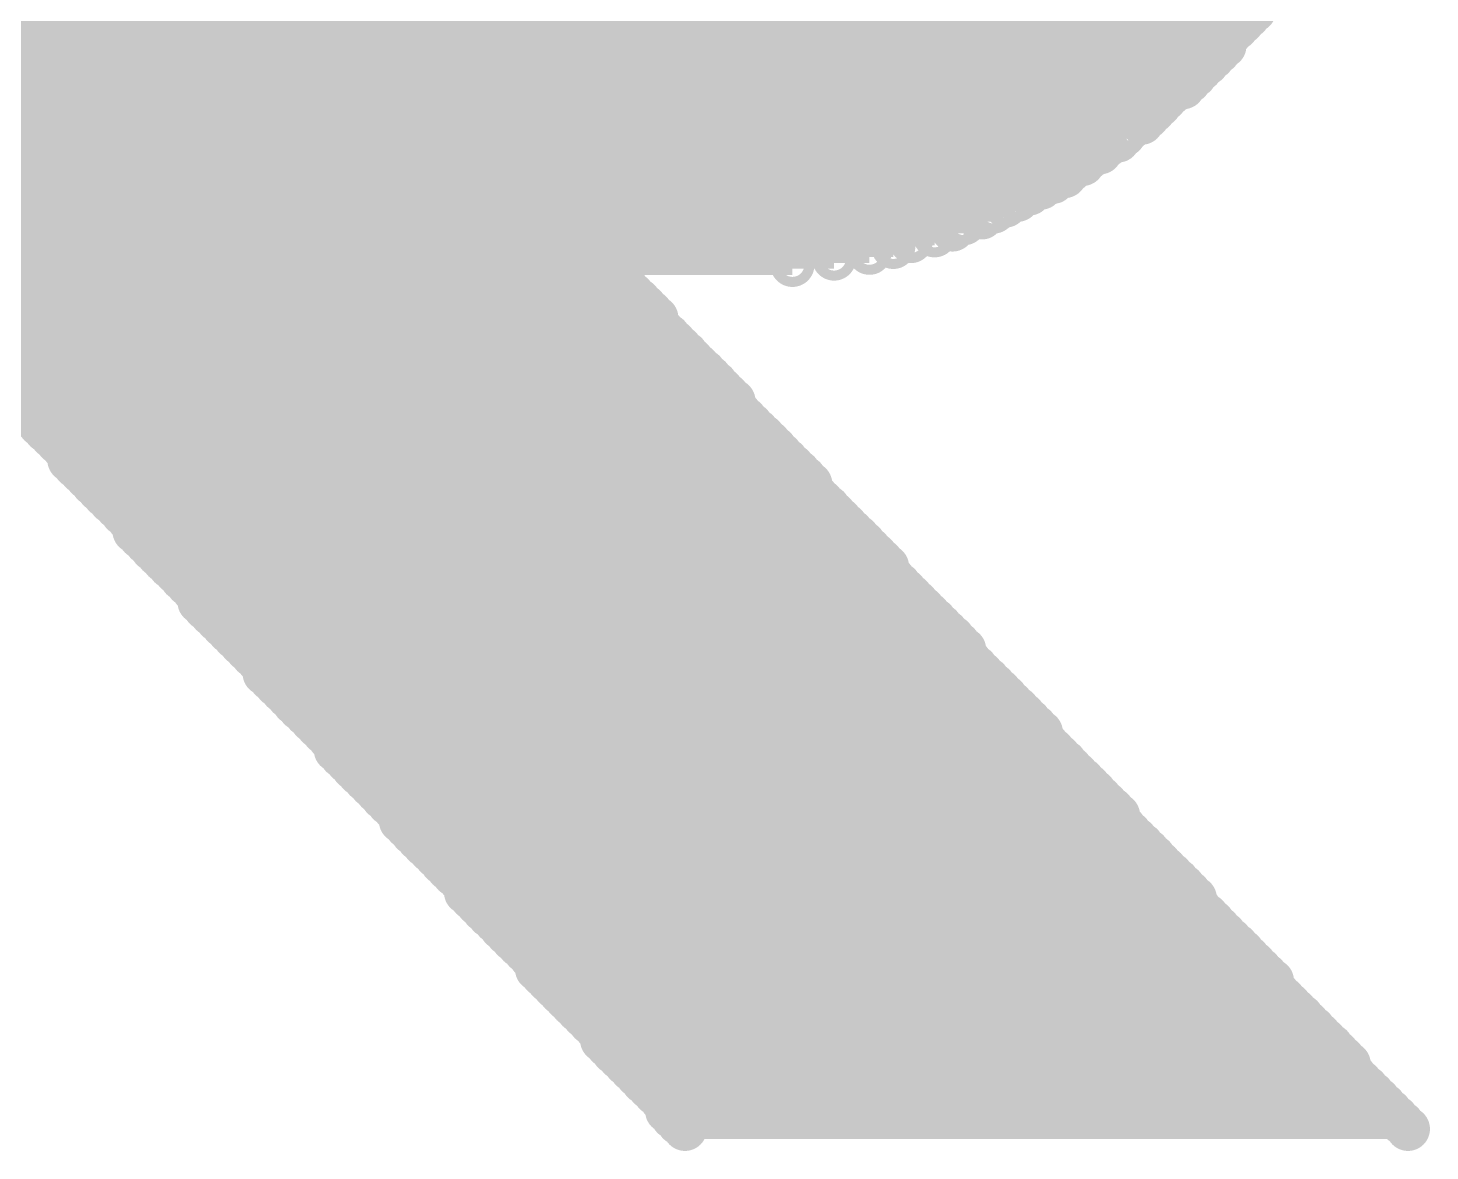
# Model space of a CAD drawing. Header units: millimetres. Extents: x 0 to 297, y 0 to 210.
# Drawn here: x 77.682 to 78.716, y 129.291 to 130.119 of the extents above; entities that cross this region are included whole.
import ezdxf

# ---------------------------------------------------------------- set-up
doc = ezdxf.new("R2010")
doc.units = ezdxf.units.MM
doc.header["$LTSCALE"] = 16.335
doc.layers.add('1', color=7, linetype='CONTINUOUS')

msp = doc.modelspace()

# ---------------------------------------------------------------- linework, layer by layer
at = {"layer": '1', "color": 7, "linetype": 'Continuous', "const_width": 0.00743}
for points in [[(78.5737, 130.132, 1), (78.5988, 130.132, 1)], [(78.5651, 130.1233, 1), (78.5901, 130.1233, 1)], [(78.5694, 130.1277, 1), (78.5944, 130.1277, 1)], [(78.5519, 130.1101, 1), (78.5769, 130.1101, 1)], [(78.5562, 130.1147, 1), (78.5812, 130.1147, 1)], [(78.5608, 130.119, 1), (78.5858, 130.119, 1)], [(78.5476, 130.1015, 1), (78.5726, 130.1015, 1)], [(78.5519, 130.1058, 1), (78.5769, 130.1058, 1)], [(78.5389, 130.0929, 1), (78.564, 130.0929, 1)], [(78.5433, 130.0972, 1), (78.5683, 130.0972, 1)], [(78.5257, 130.0797, 1), (78.5508, 130.0797, 1)], [(78.5301, 130.084, 1), (78.5551, 130.084, 1)], [(78.5344, 130.0886, 1), (78.5594, 130.0886, 1)], [(78.5125, 130.071, 1), (78.5376, 130.071, 1)], [(78.5214, 130.0753, 1), (78.5464, 130.0753, 1)], [(78.5039, 130.0621, 1), (78.5289, 130.0621, 1)], [(78.5082, 130.0667, 1), (78.5332, 130.0667, 1)], [(78.4909, 130.0492, 1), (78.516, 130.0492, 1)], [(78.4953, 130.0535, 1), (78.5203, 130.0535, 1)], [(78.4996, 130.0578, 1), (78.5246, 130.0578, 1)], [(78.4777, 130.0403, 1), (78.5028, 130.0403, 1)], [(78.4821, 130.0449, 1), (78.5071, 130.0449, 1)], [(78.4602, 130.0273, 1), (78.4852, 130.0273, 1)], [(78.4645, 130.0317, 1), (78.4895, 130.0317, 1)], [(78.4734, 130.036, 1), (78.4984, 130.036, 1)], [(78.4473, 130.0187, 1), (78.4723, 130.0187, 1)], [(78.4516, 130.023, 1), (78.4766, 130.023, 1)], [(78.434, 130.0098, 1), (78.4591, 130.0098, 1)], [(78.4384, 130.0141, 1), (78.4634, 130.0141, 1)], [(78.4079, 129.9969, 1), (78.4329, 129.9969, 1)], [(78.4165, 130.0012, 1), (78.4415, 130.0012, 1)], [(78.4254, 130.0055, 1), (78.4504, 130.0055, 1)], [(78.3904, 129.988, 1), (78.4154, 129.988, 1)], [(78.3992, 129.9923, 1), (78.4243, 129.9923, 1)], [(78.3728, 129.9793, 1), (78.3979, 129.9793, 1)], [(78.3817, 129.9836, 1), (78.4067, 129.9836, 1)], [(78.338, 129.9661, 1), (78.3631, 129.9661, 1)], [(78.3512, 129.9704, 1), (78.3763, 129.9704, 1)], [(78.3599, 129.975, 1), (78.3849, 129.975, 1)], [(78.3076, 129.9575, 1), (78.3326, 129.9575, 1)], [(78.3205, 129.9618, 1), (78.3455, 129.9618, 1)], [(78.2331, 129.9443, 1), (78.2582, 129.9443, 1)], [(78.2639, 129.9489, 1), (78.2889, 129.9489, 1)], [(78.29, 129.9532, 1), (78.315, 129.9532, 1)], [(78.098, 129.94, 1), (78.123, 129.94, 1)], [(78.1023, 129.9356, 1), (78.1273, 129.9356, 1)], [(78.1066, 129.9313, 1), (78.1317, 129.9313, 1)], [(78.111, 129.927, 1), (78.136, 129.927, 1)], [(78.1153, 129.9224, 1), (78.1403, 129.9224, 1)], [(78.1198, 129.9181, 1), (78.1449, 129.9181, 1)], [(78.1242, 129.9138, 1), (78.1492, 129.9138, 1)], [(78.1285, 129.9095, 1), (78.1535, 129.9095, 1)], [(78.1328, 129.9052, 1), (78.1578, 129.9052, 1)], [(78.1328, 129.9006, 1), (78.1578, 129.9006, 1)], [(78.1371, 129.8963, 1), (78.1621, 129.8963, 1)], [(78.1417, 129.892, 1), (78.1667, 129.892, 1)], [(78.146, 129.8876, 1), (78.171, 129.8876, 1)], [(78.1503, 129.8833, 1), (78.1753, 129.8833, 1)], [(78.1546, 129.879, 1), (78.1797, 129.879, 1)], [(78.159, 129.8744, 1), (78.184, 129.8744, 1)], [(78.1633, 129.8701, 1), (78.1883, 129.8701, 1)], [(78.1679, 129.8658, 1), (78.1929, 129.8658, 1)], [(78.1722, 129.8615, 1), (78.1972, 129.8615, 1)], [(78.1765, 129.8572, 1), (78.2015, 129.8572, 1)], [(78.1808, 129.8526, 1), (78.2058, 129.8526, 1)], [(77.656, 129.8483, 1), (77.6811, 129.8483, 1)], [(77.6604, 129.8439, 1), (77.6854, 129.8439, 1)], [(78.1851, 129.8483, 1), (78.2101, 129.8483, 1)], [(78.1897, 129.8439, 1), (78.2147, 129.8439, 1)], [(77.6649, 129.8396, 1), (77.69, 129.8396, 1)], [(77.6693, 129.8353, 1), (77.6943, 129.8353, 1)], [(77.6736, 129.8307, 1), (77.6986, 129.8307, 1)], [(78.1897, 129.8396, 1), (78.2147, 129.8396, 1)], [(78.194, 129.8353, 1), (78.219, 129.8353, 1)], [(78.1983, 129.8307, 1), (78.2234, 129.8307, 1)], [(77.6779, 129.8264, 1), (77.7029, 129.8264, 1)], [(77.6822, 129.8221, 1), (77.7072, 129.8221, 1)], [(78.2027, 129.8264, 1), (78.2277, 129.8264, 1)], [(78.207, 129.8221, 1), (78.232, 129.8221, 1)], [(77.6868, 129.8178, 1), (77.7118, 129.8178, 1)], [(77.6911, 129.8135, 1), (77.7161, 129.8135, 1)], [(78.2115, 129.8178, 1), (78.2366, 129.8178, 1)], [(78.2159, 129.8135, 1), (78.2409, 129.8135, 1)], [(77.6954, 129.8092, 1), (77.7204, 129.8092, 1)], [(77.6997, 129.8046, 1), (77.7248, 129.8046, 1)], [(77.6997, 129.8003, 1), (77.7248, 129.8003, 1)], [(78.2202, 129.8092, 1), (78.2452, 129.8092, 1)], [(78.2245, 129.8046, 1), (78.2495, 129.8046, 1)], [(78.2288, 129.8003, 1), (78.2538, 129.8003, 1)], [(77.704, 129.7959, 1), (77.7291, 129.7959, 1)], [(77.7086, 129.7916, 1), (77.7336, 129.7916, 1)], [(78.2331, 129.7959, 1), (78.2582, 129.7959, 1)], [(78.2377, 129.7916, 1), (78.2627, 129.7916, 1)], [(77.7129, 129.7873, 1), (77.738, 129.7873, 1)], [(77.7173, 129.7827, 1), (77.7423, 129.7827, 1)], [(78.242, 129.7873, 1), (78.267, 129.7873, 1)], [(78.2463, 129.7827, 1), (78.2714, 129.7827, 1)], [(77.7216, 129.7784, 1), (77.7466, 129.7784, 1)], [(77.7259, 129.7741, 1), (77.7509, 129.7741, 1)], [(77.7302, 129.7698, 1), (77.7552, 129.7698, 1)], [(78.2463, 129.7784, 1), (78.2714, 129.7784, 1)], [(78.2507, 129.7741, 1), (78.2757, 129.7741, 1)], [(78.255, 129.7698, 1), (78.28, 129.7698, 1)], [(77.7348, 129.7655, 1), (77.7598, 129.7655, 1)], [(77.7391, 129.7609, 1), (77.7641, 129.7609, 1)], [(78.2595, 129.7655, 1), (78.2846, 129.7655, 1)], [(78.2639, 129.7609, 1), (78.2889, 129.7609, 1)], [(77.7434, 129.7566, 1), (77.7684, 129.7566, 1)], [(77.7477, 129.7523, 1), (77.7728, 129.7523, 1)], [(77.7477, 129.7479, 1), (77.7728, 129.7479, 1)], [(78.2682, 129.7566, 1), (78.2932, 129.7566, 1)], [(78.2725, 129.7523, 1), (78.2975, 129.7523, 1)], [(78.2768, 129.7479, 1), (78.3018, 129.7479, 1)], [(77.7521, 129.7436, 1), (77.7771, 129.7436, 1)], [(77.7566, 129.7393, 1), (77.7816, 129.7393, 1)], [(78.2814, 129.7436, 1), (78.3064, 129.7436, 1)], [(78.2857, 129.7393, 1), (78.3107, 129.7393, 1)], [(77.7609, 129.7347, 1), (77.786, 129.7347, 1)], [(77.7653, 129.7304, 1), (77.7903, 129.7304, 1)], [(78.29, 129.7347, 1), (78.315, 129.7347, 1)], [(78.2943, 129.7304, 1), (78.3194, 129.7304, 1)], [(77.7696, 129.7261, 1), (77.7946, 129.7261, 1)], [(77.7739, 129.7218, 1), (77.7989, 129.7218, 1)], [(77.7785, 129.7175, 1), (77.8035, 129.7175, 1)], [(78.2987, 129.7261, 1), (78.3237, 129.7261, 1)], [(78.303, 129.7218, 1), (78.328, 129.7218, 1)], [(78.303, 129.7175, 1), (78.328, 129.7175, 1)], [(77.7828, 129.7129, 1), (77.8078, 129.7129, 1)], [(77.7871, 129.7086, 1), (77.8121, 129.7086, 1)], [(78.3076, 129.7129, 1), (78.3326, 129.7129, 1)], [(78.3119, 129.7086, 1), (78.3369, 129.7086, 1)], [(77.7914, 129.7042, 1), (77.8164, 129.7042, 1)], [(77.7957, 129.6999, 1), (77.8208, 129.6999, 1)], [(78.3162, 129.7042, 1), (78.3412, 129.7042, 1)], [(78.3205, 129.6999, 1), (78.3455, 129.6999, 1)], [(77.7957, 129.6956, 1), (77.8208, 129.6956, 1)], [(77.8001, 129.691, 1), (77.8251, 129.691, 1)], [(77.8046, 129.6867, 1), (77.8297, 129.6867, 1)], [(78.3248, 129.6956, 1), (78.3498, 129.6956, 1)], [(78.3294, 129.691, 1), (78.3544, 129.691, 1)], [(78.3337, 129.6867, 1), (78.3587, 129.6867, 1)], [(77.809, 129.6824, 1), (77.834, 129.6824, 1)], [(77.8133, 129.6781, 1), (77.8383, 129.6781, 1)], [(78.338, 129.6824, 1), (78.3631, 129.6824, 1)], [(78.3424, 129.6781, 1), (78.3674, 129.6781, 1)], [(77.8176, 129.6738, 1), (77.8426, 129.6738, 1)], [(77.8219, 129.6695, 1), (77.8469, 129.6695, 1)], [(78.3467, 129.6738, 1), (78.3717, 129.6738, 1)], [(78.3512, 129.6695, 1), (78.3763, 129.6695, 1)], [(77.8265, 129.6649, 1), (77.8515, 129.6649, 1)], [(77.8308, 129.6606, 1), (77.8558, 129.6606, 1)], [(77.8351, 129.6562, 1), (77.8601, 129.6562, 1)], [(78.3556, 129.6649, 1), (78.3806, 129.6649, 1)], [(78.3599, 129.6606, 1), (78.3849, 129.6606, 1)], [(78.3599, 129.6562, 1), (78.3849, 129.6562, 1)], [(77.8394, 129.6519, 1), (77.8645, 129.6519, 1)], [(77.8437, 129.6476, 1), (77.8688, 129.6476, 1)], [(78.3642, 129.6519, 1), (78.3892, 129.6519, 1)], [(78.3685, 129.6476, 1), (78.3935, 129.6476, 1)], [(77.8437, 129.643, 1), (77.8688, 129.643, 1)], [(77.8483, 129.6387, 1), (77.8733, 129.6387, 1)], [(77.8526, 129.6344, 1), (77.8777, 129.6344, 1)], [(78.3728, 129.643, 1), (78.3979, 129.643, 1)], [(78.3774, 129.6387, 1), (78.4024, 129.6387, 1)], [(78.3817, 129.6344, 1), (78.4067, 129.6344, 1)], [(77.857, 129.6301, 1), (77.882, 129.6301, 1)], [(77.8613, 129.6258, 1), (77.8863, 129.6258, 1)], [(78.386, 129.6301, 1), (78.4111, 129.6301, 1)], [(78.3904, 129.6258, 1), (78.4154, 129.6258, 1)], [(77.8656, 129.6212, 1), (77.8906, 129.6212, 1)], [(77.8699, 129.6169, 1), (77.8949, 129.6169, 1)], [(78.3947, 129.6212, 1), (78.4197, 129.6212, 1)], [(78.3992, 129.6169, 1), (78.4243, 129.6169, 1)], [(77.8745, 129.6126, 1), (77.8995, 129.6126, 1)], [(77.8788, 129.6082, 1), (77.9038, 129.6082, 1)], [(77.8831, 129.6039, 1), (77.9081, 129.6039, 1)], [(78.4036, 129.6126, 1), (78.4286, 129.6126, 1)], [(78.4079, 129.6082, 1), (78.4329, 129.6082, 1)], [(78.4122, 129.6039, 1), (78.4372, 129.6039, 1)], [(77.8874, 129.5996, 1), (77.9125, 129.5996, 1)], [(77.8918, 129.595, 1), (77.9168, 129.595, 1)], [(78.4165, 129.5996, 1), (78.4415, 129.5996, 1)], [(78.4165, 129.595, 1), (78.4415, 129.595, 1)], [(77.8963, 129.5907, 1), (77.9213, 129.5907, 1)], [(77.8963, 129.5864, 1), (77.9213, 129.5864, 1)], [(78.4211, 129.5907, 1), (78.4461, 129.5907, 1)], [(78.4254, 129.5864, 1), (78.4504, 129.5864, 1)], [(77.9006, 129.5821, 1), (77.9257, 129.5821, 1)], [(77.905, 129.5778, 1), (77.93, 129.5778, 1)], [(77.9093, 129.5732, 1), (77.9343, 129.5732, 1)], [(78.4297, 129.5821, 1), (78.4547, 129.5821, 1)], [(78.434, 129.5778, 1), (78.4591, 129.5778, 1)], [(78.4384, 129.5732, 1), (78.4634, 129.5732, 1)], [(77.9136, 129.5689, 1), (77.9386, 129.5689, 1)], [(77.9182, 129.5645, 1), (77.9432, 129.5645, 1)], [(78.4427, 129.5689, 1), (78.4677, 129.5689, 1)], [(78.4473, 129.5645, 1), (78.4723, 129.5645, 1)], [(77.9225, 129.5602, 1), (77.9475, 129.5602, 1)], [(77.9268, 129.5559, 1), (77.9518, 129.5559, 1)], [(77.9311, 129.5513, 1), (77.9561, 129.5513, 1)], [(78.4516, 129.5602, 1), (78.4766, 129.5602, 1)], [(78.4559, 129.5559, 1), (78.4809, 129.5559, 1)], [(78.4602, 129.5513, 1), (78.4852, 129.5513, 1)], [(77.9354, 129.547, 1), (77.9605, 129.547, 1)], [(77.9398, 129.5427, 1), (77.9648, 129.5427, 1)], [(78.4645, 129.547, 1), (78.4895, 129.547, 1)], [(78.4691, 129.5427, 1), (78.4941, 129.5427, 1)], [(77.9443, 129.5384, 1), (77.9694, 129.5384, 1)], [(77.9443, 129.5341, 1), (77.9694, 129.5341, 1)], [(78.4734, 129.5384, 1), (78.4984, 129.5384, 1)], [(78.4734, 129.5341, 1), (78.4984, 129.5341, 1)], [(77.9487, 129.5298, 1), (77.9737, 129.5298, 1)], [(77.953, 129.5252, 1), (77.978, 129.5252, 1)], [(77.9573, 129.5209, 1), (77.9823, 129.5209, 1)], [(78.4777, 129.5298, 1), (78.5028, 129.5298, 1)], [(78.4821, 129.5252, 1), (78.5071, 129.5252, 1)], [(78.4864, 129.5209, 1), (78.5114, 129.5209, 1)], [(77.9616, 129.5165, 1), (77.9866, 129.5165, 1)], [(77.9662, 129.5122, 1), (77.9912, 129.5122, 1)], [(78.4909, 129.5165, 1), (78.516, 129.5165, 1)], [(78.4953, 129.5122, 1), (78.5203, 129.5122, 1)], [(77.9705, 129.5079, 1), (77.9955, 129.5079, 1)], [(77.9748, 129.5033, 1), (77.9998, 129.5033, 1)], [(78.4996, 129.5079, 1), (78.5246, 129.5079, 1)], [(78.5039, 129.5033, 1), (78.5289, 129.5033, 1)], [(77.9791, 129.499, 1), (78.0042, 129.499, 1)], [(77.9834, 129.4947, 1), (78.0085, 129.4947, 1)], [(77.988, 129.4904, 1), (78.013, 129.4904, 1)], [(78.5082, 129.499, 1), (78.5332, 129.499, 1)], [(78.5125, 129.4947, 1), (78.5376, 129.4947, 1)], [(78.5171, 129.4904, 1), (78.5421, 129.4904, 1)], [(77.9923, 129.4861, 1), (78.0174, 129.4861, 1)], [(77.9923, 129.4815, 1), (78.0174, 129.4815, 1)], [(78.5214, 129.4861, 1), (78.5464, 129.4861, 1)], [(78.5257, 129.4815, 1), (78.5508, 129.4815, 1)], [(77.9967, 129.4772, 1), (78.0217, 129.4772, 1)], [(78.001, 129.4729, 1), (78.026, 129.4729, 1)], [(78.0053, 129.4685, 1), (78.0303, 129.4685, 1)], [(78.5301, 129.4772, 1), (78.5551, 129.4772, 1)], [(78.5301, 129.4729, 1), (78.5551, 129.4729, 1)], [(78.5344, 129.4685, 1), (78.5594, 129.4685, 1)], [(78.0096, 129.4642, 1), (78.0346, 129.4642, 1)], [(78.0142, 129.4599, 1), (78.0392, 129.4599, 1)], [(78.5389, 129.4642, 1), (78.564, 129.4642, 1)], [(78.5433, 129.4599, 1), (78.5683, 129.4599, 1)], [(78.0185, 129.4553, 1), (78.0435, 129.4553, 1)], [(78.0228, 129.451, 1), (78.0478, 129.451, 1)], [(78.5476, 129.4553, 1), (78.5726, 129.4553, 1)], [(78.5519, 129.451, 1), (78.5769, 129.451, 1)], [(78.0271, 129.4467, 1), (78.0522, 129.4467, 1)], [(78.0315, 129.4424, 1), (78.0565, 129.4424, 1)], [(78.036, 129.4381, 1), (78.061, 129.4381, 1)], [(78.5562, 129.4467, 1), (78.5812, 129.4467, 1)], [(78.5608, 129.4424, 1), (78.5858, 129.4424, 1)], [(78.5651, 129.4381, 1), (78.5901, 129.4381, 1)], [(78.0403, 129.4335, 1), (78.0654, 129.4335, 1)], [(78.0447, 129.4292, 1), (78.0697, 129.4292, 1)], [(78.5694, 129.4335, 1), (78.5944, 129.4335, 1)], [(78.5737, 129.4292, 1), (78.5988, 129.4292, 1)], [(78.0447, 129.4248, 1), (78.0697, 129.4248, 1)], [(78.049, 129.4205, 1), (78.074, 129.4205, 1)], [(78.5781, 129.4248, 1), (78.6031, 129.4248, 1)], [(78.5824, 129.4205, 1), (78.6074, 129.4205, 1)], [(78.0533, 129.4162, 1), (78.0783, 129.4162, 1)], [(78.0579, 129.4116, 1), (78.0829, 129.4116, 1)], [(78.0622, 129.4073, 1), (78.0872, 129.4073, 1)], [(78.587, 129.4162, 1), (78.612, 129.4162, 1)], [(78.587, 129.4116, 1), (78.612, 129.4116, 1)], [(78.5913, 129.4073, 1), (78.6163, 129.4073, 1)], [(78.0665, 129.403, 1), (78.0915, 129.403, 1)], [(78.0708, 129.3987, 1), (78.0958, 129.3987, 1)], [(78.5956, 129.403, 1), (78.6206, 129.403, 1)], [(78.5999, 129.3987, 1), (78.6249, 129.3987, 1)], [(78.0751, 129.3944, 1), (78.1002, 129.3944, 1)], [(78.0795, 129.3901, 1), (78.1045, 129.3901, 1)], [(78.6042, 129.3944, 1), (78.6292, 129.3944, 1)], [(78.6088, 129.3901, 1), (78.6338, 129.3901, 1)], [(78.084, 129.3855, 1), (78.1091, 129.3855, 1)], [(78.0884, 129.3812, 1), (78.1134, 129.3812, 1)], [(78.0927, 129.3768, 1), (78.1177, 129.3768, 1)], [(78.6131, 129.3855, 1), (78.6381, 129.3855, 1)], [(78.6174, 129.3812, 1), (78.6425, 129.3812, 1)], [(78.6218, 129.3768, 1), (78.6468, 129.3768, 1)], [(78.0927, 129.3725, 1), (78.1177, 129.3725, 1)], [(78.097, 129.3682, 1), (78.122, 129.3682, 1)], [(78.6261, 129.3725, 1), (78.6511, 129.3725, 1)], [(78.6306, 129.3682, 1), (78.6557, 129.3682, 1)], [(78.1013, 129.3636, 1), (78.1263, 129.3636, 1)], [(78.1059, 129.3593, 1), (78.1309, 129.3593, 1)], [(78.1102, 129.355, 1), (78.1352, 129.355, 1)], [(78.635, 129.3636, 1), (78.66, 129.3636, 1)], [(78.6393, 129.3593, 1), (78.6643, 129.3593, 1)], [(78.6436, 129.355, 1), (78.6686, 129.355, 1)], [(78.1145, 129.3507, 1), (78.1395, 129.3507, 1)], [(78.1188, 129.3464, 1), (78.1439, 129.3464, 1)], [(78.6436, 129.3507, 1), (78.6686, 129.3507, 1)], [(78.6479, 129.3464, 1), (78.6729, 129.3464, 1)], [(78.1231, 129.3418, 1), (78.1482, 129.3418, 1)], [(78.1277, 129.3375, 1), (78.1527, 129.3375, 1)], [(78.6522, 129.3418, 1), (78.6773, 129.3418, 1)], [(78.6568, 129.3375, 1), (78.6818, 129.3375, 1)], [(78.132, 129.3332, 1), (78.1571, 129.3332, 1)], [(78.1364, 129.3288, 1), (78.1614, 129.3288, 1)], [(78.1407, 129.3245, 1), (78.1657, 129.3245, 1)], [(78.6611, 129.3332, 1), (78.6861, 129.3332, 1)], [(78.6654, 129.3288, 1), (78.6905, 129.3288, 1)], [(78.6698, 129.3245, 1), (78.6948, 129.3245, 1)], [(78.1407, 129.3202, 1), (78.1657, 129.3202, 1)], [(78.145, 129.3156, 1), (78.17, 129.3156, 1)], [(78.6741, 129.3202, 1), (78.6991, 129.3202, 1)], [(78.6786, 129.3156, 1), (78.7037, 129.3156, 1)], [(78.1493, 129.3113, 1), (78.1743, 129.3113, 1)], [(78.1539, 129.307, 1), (78.1789, 129.307, 1)], [(78.683, 129.3113, 1), (78.708, 129.3113, 1)], [(78.6873, 129.307, 1), (78.7123, 129.307, 1)]]:
    msp.add_lwpolyline(points, format="xyb", close=True, dxfattribs=at)
at = {"layer": '1', "color": 9, "linetype": 'Continuous', "const_width": 0.0149}
for points in [[(77.6599, 130.1233), (78.5776, 130.1233)], [(77.6599, 130.119), (78.5733, 130.119)], [(77.6556, 130.1101), (78.5644, 130.1101)], [(77.6599, 130.1147), (78.5687, 130.1147)], [(77.6513, 130.1015), (78.5601, 130.1015)], [(77.6556, 130.1058), (78.5644, 130.1058)], [(77.6467, 130.0929), (78.5515, 130.0929)], [(77.6467, 130.0886), (78.5469, 130.0886)], [(77.6513, 130.0972), (78.5558, 130.0972)], [(77.6424, 130.0797), (78.5382, 130.0797)], [(77.6467, 130.084), (78.5426, 130.084)], [(77.6381, 130.071), (78.525, 130.071)], [(77.6424, 130.0753), (78.5339, 130.0753)], [(77.6338, 130.0621), (78.5164, 130.0621)], [(77.6338, 130.0578), (78.5121, 130.0578)], [(77.6381, 130.0667), (78.5207, 130.0667)], [(77.6294, 130.0535), (78.5078, 130.0535)], [(77.6294, 130.0492), (78.5035, 130.0492)], [(77.6249, 130.0403), (78.4902, 130.0403)], [(77.6249, 130.036), (78.4859, 130.036)], [(77.6294, 130.0449), (78.4946, 130.0449)], [(77.6205, 130.0317), (78.477, 130.0317)], [(77.6205, 130.0273), (78.4727, 130.0273)], [(77.6162, 130.023), (78.4641, 130.023)], [(77.6162, 130.0187), (78.4598, 130.0187)], [(77.6119, 130.0098), (78.4466, 130.0098)], [(77.6119, 130.0055), (78.4379, 130.0055)], [(77.6162, 130.0141), (78.4509, 130.0141)], [(77.6076, 130.0012), (78.429, 130.0012)], [(77.6076, 129.9969), (78.4204, 129.9969)], [(77.603, 129.9923), (78.4118, 129.9923)], [(77.603, 129.988), (78.4029, 129.988)], [(77.5987, 129.9836), (78.3942, 129.9836)], [(77.5987, 129.9793), (78.3853, 129.9793)], [(77.5987, 129.975), (78.3724, 129.975)], [(77.5944, 129.9704), (78.3638, 129.9704)], [(77.5944, 129.9661), (78.3505, 129.9661)], [(77.5857, 129.9532), (78.3025, 129.9532)], [(77.5901, 129.9618), (78.333, 129.9618)], [(77.5901, 129.9575), (78.3201, 129.9575)], [(77.5857, 129.9489), (78.2764, 129.9489)], [(77.5857, 129.9443), (78.2456, 129.9443)], [(77.5857, 129.94), (78.1105, 129.94)], [(77.5901, 129.9356), (78.1148, 129.9356)], [(77.5944, 129.9313), (78.1191, 129.9313)], [(77.5987, 129.927), (78.1235, 129.927)], [(77.603, 129.9224), (78.1278, 129.9224)], [(77.6076, 129.9181), (78.1324, 129.9181)], [(77.6119, 129.9138), (78.1367, 129.9138)], [(77.6119, 129.9095), (78.141, 129.9095)], [(77.6162, 129.9052), (78.1453, 129.9052)], [(77.6205, 129.9006), (78.1453, 129.9006)], [(77.6249, 129.8963), (78.1496, 129.8963)], [(77.6294, 129.892), (78.1542, 129.892)], [(77.6338, 129.8876), (78.1585, 129.8876)], [(77.6381, 129.8833), (78.1628, 129.8833)], [(77.6424, 129.879), (78.1672, 129.879)], [(77.6467, 129.8744), (78.1715, 129.8744)], [(77.6513, 129.8701), (78.1758, 129.8701)], [(77.6556, 129.8658), (78.1804, 129.8658)], [(77.6599, 129.8615), (78.1847, 129.8615)], [(77.6599, 129.8572), (78.189, 129.8572)], [(77.6642, 129.8526), (78.1933, 129.8526)], [(77.6686, 129.8483), (78.1976, 129.8483)], [(77.6729, 129.8439), (78.2022, 129.8439)], [(77.6774, 129.8396), (78.2022, 129.8396)], [(77.6818, 129.8353), (78.2065, 129.8353)], [(77.6861, 129.8307), (78.2108, 129.8307)], [(77.6904, 129.8264), (78.2152, 129.8264)], [(77.6947, 129.8221), (78.2195, 129.8221)], [(77.6993, 129.8178), (78.2241, 129.8178)], [(77.7036, 129.8135), (78.2284, 129.8135)], [(77.7079, 129.8092), (78.2327, 129.8092)], [(77.7122, 129.8046), (78.237, 129.8046)], [(77.7122, 129.8003), (78.2413, 129.8003)], [(77.7166, 129.7959), (78.2456, 129.7959)], [(77.7211, 129.7916), (78.2502, 129.7916)], [(77.7254, 129.7873), (78.2545, 129.7873)], [(77.7298, 129.7827), (78.2588, 129.7827)], [(77.7341, 129.7784), (78.2588, 129.7784)], [(77.7384, 129.7741), (78.2632, 129.7741)], [(77.7427, 129.7698), (78.2675, 129.7698)], [(77.7473, 129.7655), (78.2721, 129.7655)], [(77.7516, 129.7609), (78.2764, 129.7609)], [(77.7559, 129.7566), (78.2807, 129.7566)], [(77.7602, 129.7523), (78.285, 129.7523)], [(77.7602, 129.7479), (78.2893, 129.7479)], [(77.7646, 129.7436), (78.2939, 129.7436)], [(77.7691, 129.7393), (78.2982, 129.7393)], [(77.7735, 129.7347), (78.3025, 129.7347)], [(77.7778, 129.7304), (78.3069, 129.7304)], [(77.7821, 129.7261), (78.3112, 129.7261)], [(77.7864, 129.7218), (78.3155, 129.7218)], [(77.791, 129.7175), (78.3155, 129.7175)], [(77.7953, 129.7129), (78.3201, 129.7129)], [(77.7996, 129.7086), (78.3244, 129.7086)], [(77.8039, 129.7042), (78.3287, 129.7042)], [(77.8083, 129.6999), (78.333, 129.6999)], [(77.8083, 129.6956), (78.3373, 129.6956)], [(77.8126, 129.691), (78.3419, 129.691)], [(77.8171, 129.6867), (78.3462, 129.6867)], [(77.8215, 129.6824), (78.3505, 129.6824)], [(77.8258, 129.6781), (78.3549, 129.6781)], [(77.8301, 129.6738), (78.3592, 129.6738)], [(77.8344, 129.6695), (78.3638, 129.6695)], [(77.839, 129.6649), (78.3681, 129.6649)], [(77.8433, 129.6606), (78.3724, 129.6606)], [(77.8476, 129.6562), (78.3724, 129.6562)], [(77.8519, 129.6519), (78.3767, 129.6519)], [(77.8563, 129.6476), (78.381, 129.6476)], [(77.8563, 129.643), (78.3853, 129.643)], [(77.8608, 129.6387), (78.3899, 129.6387)], [(77.8651, 129.6344), (78.3942, 129.6344)], [(77.8695, 129.6301), (78.3985, 129.6301)], [(77.8738, 129.6258), (78.4029, 129.6258)], [(77.8781, 129.6212), (78.4072, 129.6212)], [(77.8824, 129.6169), (78.4118, 129.6169)], [(77.887, 129.6126), (78.4161, 129.6126)], [(77.8913, 129.6082), (78.4204, 129.6082)], [(77.8956, 129.6039), (78.4247, 129.6039)], [(77.8999, 129.5996), (78.429, 129.5996)], [(77.9043, 129.595), (78.429, 129.595)], [(77.9088, 129.5907), (78.4336, 129.5907)], [(77.9088, 129.5864), (78.4379, 129.5864)], [(77.9132, 129.5821), (78.4422, 129.5821)], [(77.9175, 129.5778), (78.4466, 129.5778)], [(77.9218, 129.5732), (78.4509, 129.5732)], [(77.9261, 129.5689), (78.4552, 129.5689)], [(77.9307, 129.5645), (78.4598, 129.5645)], [(77.935, 129.5602), (78.4641, 129.5602)], [(77.9393, 129.5559), (78.4684, 129.5559)], [(77.9436, 129.5513), (78.4727, 129.5513)], [(77.948, 129.547), (78.477, 129.547)], [(77.9523, 129.5427), (78.4816, 129.5427)], [(77.9568, 129.5384), (78.4859, 129.5384)], [(77.9568, 129.5341), (78.4859, 129.5341)], [(77.9612, 129.5298), (78.4902, 129.5298)], [(77.9655, 129.5252), (78.4946, 129.5252)], [(77.9698, 129.5209), (78.4989, 129.5209)], [(77.9741, 129.5165), (78.5035, 129.5165)], [(77.9787, 129.5122), (78.5078, 129.5122)], [(77.983, 129.5079), (78.5121, 129.5079)], [(77.9873, 129.5033), (78.5164, 129.5033)], [(77.9916, 129.499), (78.5207, 129.499)], [(77.996, 129.4947), (78.525, 129.4947)], [(78.0005, 129.4904), (78.5296, 129.4904)], [(78.0048, 129.4861), (78.5339, 129.4861)], [(78.0048, 129.4815), (78.5382, 129.4815)], [(78.0092, 129.4772), (78.5426, 129.4772)], [(78.0135, 129.4729), (78.5426, 129.4729)], [(78.0178, 129.4685), (78.5469, 129.4685)], [(78.0221, 129.4642), (78.5515, 129.4642)], [(78.0267, 129.4599), (78.5558, 129.4599)], [(78.031, 129.4553), (78.5601, 129.4553)], [(78.0353, 129.451), (78.5644, 129.451)], [(78.0396, 129.4467), (78.5687, 129.4467)], [(78.044, 129.4424), (78.5733, 129.4424)], [(78.0485, 129.4381), (78.5776, 129.4381)], [(78.0529, 129.4335), (78.5819, 129.4335)], [(78.0572, 129.4292), (78.5863, 129.4292)], [(78.0572, 129.4248), (78.5906, 129.4248)], [(78.0615, 129.4205), (78.5949, 129.4205)], [(78.0658, 129.4162), (78.5995, 129.4162)], [(78.0704, 129.4116), (78.5995, 129.4116)], [(78.0747, 129.4073), (78.6038, 129.4073)], [(78.079, 129.403), (78.6081, 129.403)], [(78.0833, 129.3987), (78.6124, 129.3987)], [(78.0877, 129.3944), (78.6167, 129.3944)], [(78.092, 129.3901), (78.6213, 129.3901)], [(78.0965, 129.3855), (78.6256, 129.3855)], [(78.1009, 129.3812), (78.6299, 129.3812)], [(78.1052, 129.3768), (78.6343, 129.3768)], [(78.1052, 129.3725), (78.6386, 129.3725)], [(78.1095, 129.3682), (78.6432, 129.3682)], [(78.1138, 129.3636), (78.6475, 129.3636)], [(78.1184, 129.3593), (78.6518, 129.3593)], [(78.1227, 129.355), (78.6561, 129.355)], [(78.127, 129.3507), (78.6561, 129.3507)], [(78.1313, 129.3464), (78.6604, 129.3464)], [(78.1357, 129.3418), (78.6647, 129.3418)], [(78.1402, 129.3375), (78.6693, 129.3375)], [(78.1445, 129.3332), (78.6736, 129.3332)], [(78.1489, 129.3288), (78.6779, 129.3288)], [(78.1532, 129.3245), (78.6823, 129.3245)], [(78.1532, 129.3202), (78.6866, 129.3202)], [(78.1575, 129.3156), (78.6912, 129.3156)], [(78.1618, 129.3113), (78.6955, 129.3113)], [(78.1664, 129.307), (78.6998, 129.307)]]:
    msp.add_lwpolyline(points, dxfattribs=at)

doc.saveas('drawing.dxf')
